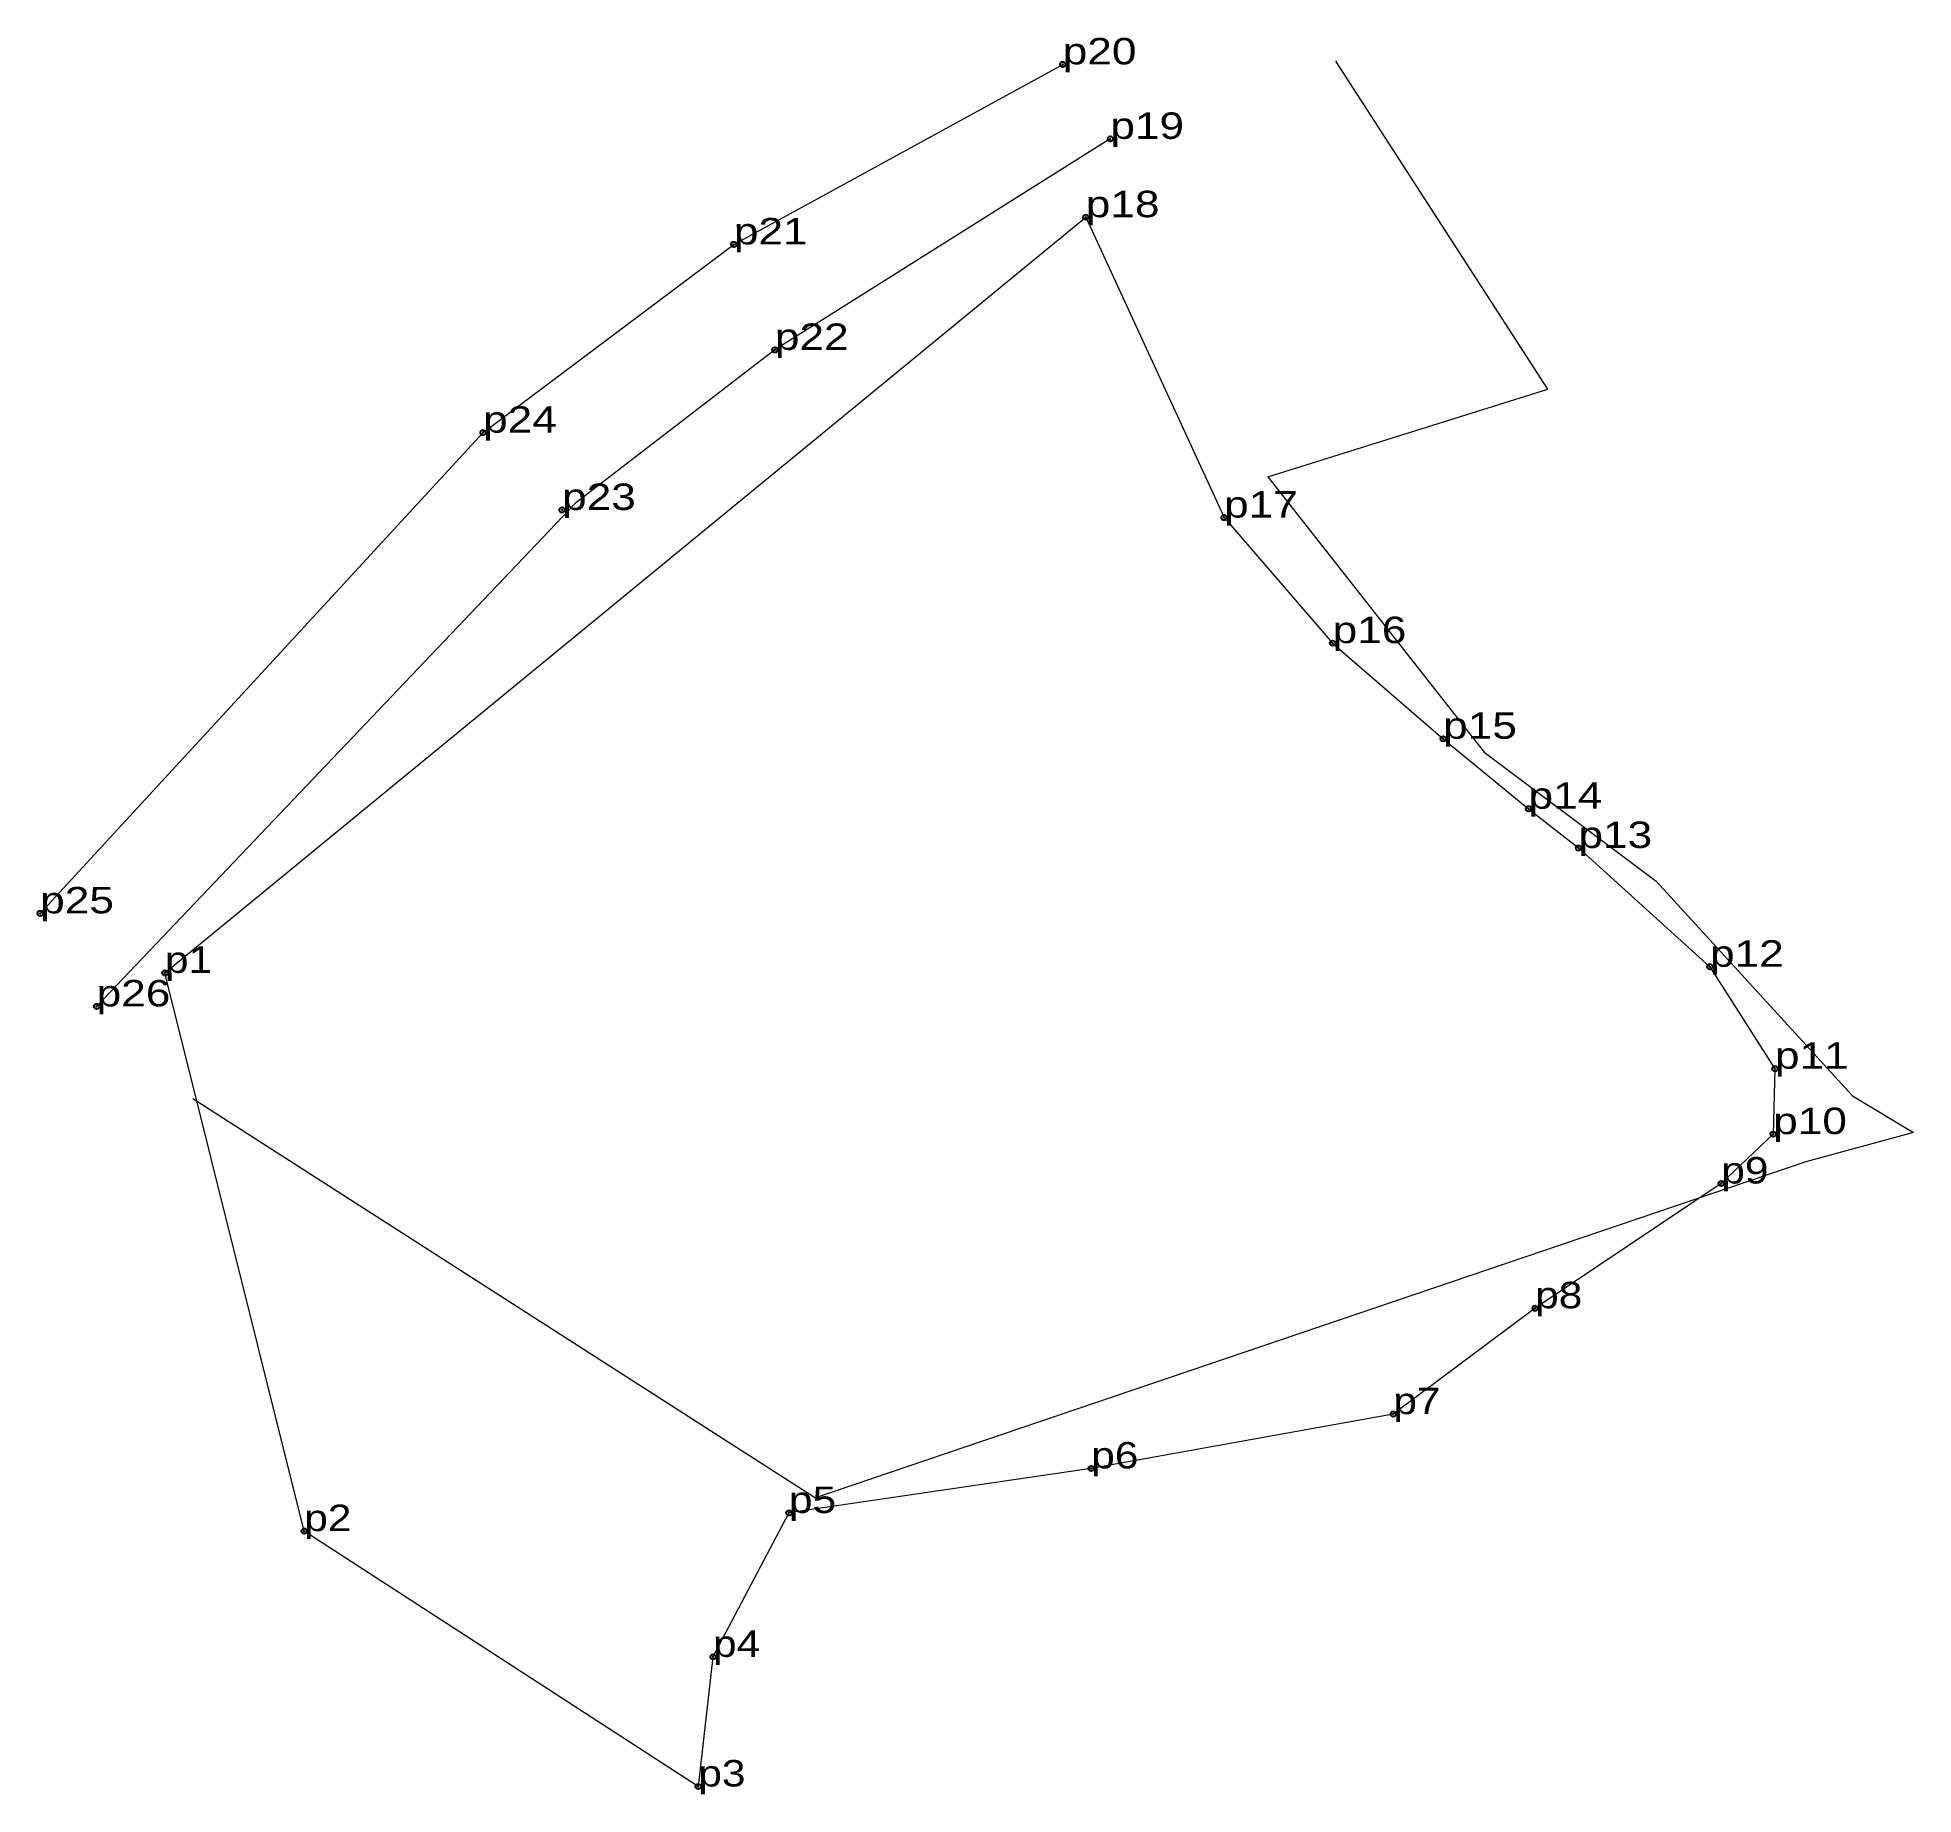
# Model space of a CAD drawing. Header units: metres. Extents: x 551280 to 551408, y 1822196 to 1822315.
import ezdxf

# ---------------------------------------------------------------- set-up
doc = ezdxf.new("R2010")
doc.units = ezdxf.units.M
doc.header["$LTSCALE"] = 0.72
doc.header["$PDMODE"] = 32
doc.header["$PDSIZE"] = 0.36
doc.layers.add('10', color=7, linetype='Continuous', lineweight=13)
doc.layers.add('36', color=7, linetype='Continuous', lineweight=13)
doc.layers.add('12', color=7, linetype='Continuous')
doc.layers.add('7', color=7, linetype='Continuous')

msp = doc.modelspace()

# ---------------------------------------------------------------- linework, layer by layer
at = {"layer": '10'}
msp.add_line((551291.03, 1822243.25), (551333.41, 1822216.09), dxfattribs=at)
for points in [[(551364.19, 1822285.56), (551383.25, 1822291.52), (551368.83, 1822313.83)], [(551364.19, 1822285.56), (551378.92, 1822266.81), (551390.62, 1822258.04), (551403.99, 1822243.44), (551408.14, 1822240.93)], [(551408.14, 1822240.93), (551400.82, 1822238.94), (551333.41, 1822216.09)]]:
    msp.add_lwpolyline(points, dxfattribs=at)
at = {"layer": '36'}
for points in [[(551280.65, 1822255.85), (551310.79, 1822288.56), (551327.86, 1822301.37), (551350.24, 1822313.62)], [(551353.48, 1822308.55), (551330.65, 1822294.19), (551317.08, 1822283.77), (551284.49, 1822249.52)]]:
    msp.add_lwpolyline(points, dxfattribs=at)
msp.add_lwpolyline([(551351.81, 1822303.22), (551361.22, 1822282.78), (551368.61, 1822274.24), (551376.13, 1822267.73), (551381.94, 1822262.97), (551385.34, 1822260.3), (551394.29, 1822252.22), (551398.71, 1822245.28), (551398.59, 1822240.83), (551395.06, 1822237.47), (551382.39, 1822228.98), (551372.74, 1822221.78), (551352.18, 1822218.08), (551331.61, 1822215.05), (551326.44, 1822205.26), (551325.44, 1822196.44), (551298.62, 1822213.82), (551289.14, 1822251.8)], close=True, dxfattribs=at)
at = {"layer": '7'}
for p in [(551350.24, 1822313.62), (551353.48, 1822308.55), (551351.81, 1822303.22), (551327.86, 1822301.37), (551330.65, 1822294.19), (551310.79, 1822288.56), (551316.17, 1822283.3), (551361.22, 1822282.78), (551368.61, 1822274.24), (551376.13, 1822267.73), (551381.94, 1822262.97), (551385.34, 1822260.3), (551280.65, 1822255.85), (551289.14, 1822251.8), (551394.29, 1822252.22), (551284.49, 1822249.52), (551398.71, 1822245.28), (551398.59, 1822240.83), (551395.06, 1822237.47), (551382.39, 1822228.98), (551372.74, 1822221.78), (551352.18, 1822218.08), (551331.61, 1822215.05), (551298.62, 1822213.82), (551326.44, 1822205.26), (551325.44, 1822196.44)]:
    msp.add_point(p, dxfattribs=at)

# ---------------------------------------------------------------- texts
at = {"layer": '12'}
for s, width, p in [('p20', 1.25, (551350.24, 1822313.62)), ('p19', 1.25, (551353.48, 1822308.55)), ('p18', 1.25, (551351.81, 1822303.22)), ('p21', 1.25, (551327.86, 1822301.37)), ('p22', 1.25, (551330.65, 1822294.19)), ('p24', 1.25, (551310.79, 1822288.56)), ('p23', 1.25, (551316.17, 1822283.3)), ('p17', 1.25, (551361.22, 1822282.78)), ('p16', 1.25, (551368.61, 1822274.24)), ('p15', 1.25, (551376.13, 1822267.73)), ('p14', 1.25, (551381.94, 1822262.97)), ('p13', 1.25, (551385.34, 1822260.3)), ('p25', 1.25, (551280.65, 1822255.85)), ('p1', 1.2, (551289.14, 1822251.8)), ('p12', 1.25, (551394.29, 1822252.22)), ('p26', 1.25, (551284.49, 1822249.52)), ('p11', 1.25, (551398.71, 1822245.28)), ('p10', 1.25, (551398.59, 1822240.83)), ('p9', 1.2, (551395.06, 1822237.47)), ('p8', 1.2, (551382.39, 1822228.98)), ('p7', 1.2, (551372.74, 1822221.78)), ('p6', 1.2, (551352.18, 1822218.08)), ('p5', 1.2, (551331.61, 1822215.05)), ('p2', 1.2, (551298.62, 1822213.82)), ('p4', 1.2, (551326.44, 1822205.26)), ('p3', 1.2, (551325.44, 1822196.44))]:
    msp.add_text(s, height=1.8, dxfattribs=dict(at, width=width)).set_placement(p)

doc.saveas('drawing.dxf')
